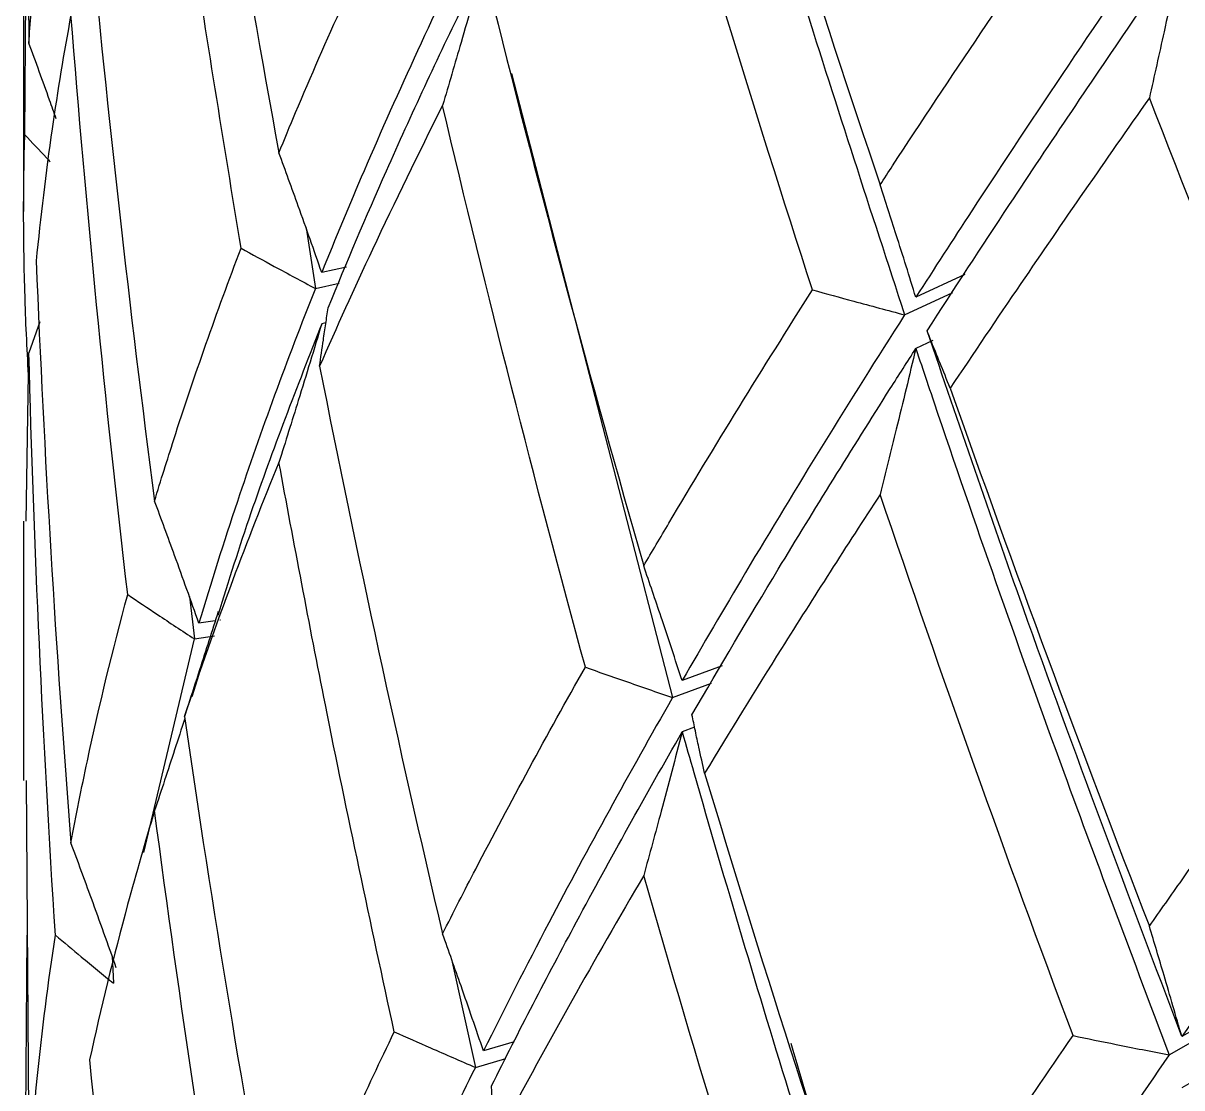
# Model space of a CAD drawing. Extents: x 0 to 8.27, y -9.61 to 0.
# Drawn here: x 1.57019 to 1.60712, y -2.46624 to -2.43228 of the extents above; entities that cross this region are included whole.
import ezdxf

# ---------------------------------------------------------------- set-up
doc = ezdxf.new("R2010")
doc.units = 0
doc.header["$LTSCALE"] = 0.5
doc.header["$MEASUREMENT"] = 0
doc.layers.add('Mounting', color=4, linetype='CONTINUOUS')

msp = doc.modelspace()

# ---------------------------------------------------------------- linework, layer by layer
at = {"layer": 'Mounting', "linetype": 'Continuous', "lineweight": 25, "transparency": 16777216}
for p, q in [((1.57028370746977, -2.420146445927223), (1.570375055295443, -2.432920083305696)), ((1.570242069659542, -2.435842906525856), (1.570319014208025, -2.425083569146175)), ((1.570207172321915, -2.4300200453523), (1.570207172321915, -2.438290001776515)), ((1.585760500165833, -2.433893681719148), (1.590887331123639, -2.453791065498415)), ((1.579206800811306, -2.438811447359051), (1.579506102321574, -2.440744589249441)), ((1.580501950455954, -2.440060092587707), (1.579709296834125, -2.440235744643807)), ((1.579506107942933, -2.440744583542248), (1.580267931466068, -2.440578137347295)), ((1.600209179530765, -2.440293664450898), (1.59864359647483, -2.441025540751859)), ((1.598285633382346, -2.441585644960462), (1.59982073015064, -2.440874909649999)), ((1.570723459174332, -2.441811307710502), (1.570375062572765, -2.44279222130853)), ((1.579841155143612, -2.441839640832193), (1.579709254352082, -2.441868870049227)), ((1.599183641832241, -2.442406111341931), (1.598643642117366, -2.442658549559376)), ((1.570283703879539, -2.448162361725274), (1.570375058634198, -2.442792152403733)), ((1.570207172321915, -2.448162991156657), (1.570207172321915, -2.45643257809342)), ((1.575489640494624, -2.450567371029926), (1.575647935762589, -2.451921310607979)), ((1.57647627753974, -2.451317549988964), (1.576460230293577, -2.451320032237383)), ((1.576315085409959, -2.451342483794399), (1.575794322487553, -2.45142303736349)), ((1.574032817052711, -2.458732132168613), (1.57564794808556, -2.451921268855919)), ((1.575647971155576, -2.451921304551767), (1.576288080024796, -2.451824154410581)), ((1.592466293059005, -2.452775223273186), (1.591196911692776, -2.453251108067995)), ((1.575794280804956, -2.453056168103778), (1.575566151454694, -2.453767496785638)), ((1.590887337402563, -2.453791059069196), (1.59212683319808, -2.45333115829316)), ((1.575332470151778, -2.454396579391634), (1.575449070603526, -2.454039873221397)), ((1.591591414284693, -2.454736326991558), (1.591196873529697, -2.45488423836661)), ((1.570283700757926, -2.456431948722177), (1.570375047480383, -2.469205288739197)), ((1.570242064638677, -2.472127990284314), (1.570319008588712, -2.46136916940565)), ((1.573028434643419, -2.462042108711778), (1.573072284180142, -2.462903039777295)), ((1.583844053993488, -2.462130529249627), (1.58460451600601, -2.465583094809283)), ((1.609073592447174, -2.463476054424625), (1.607121012041233, -2.464603255159538)), ((1.606718582234151, -2.46518640728231), (1.608637439563353, -2.464089067199886)), ((1.585845146576247, -2.464771209706207), (1.584862336695068, -2.465060296124982)), ((1.58460454886719, -2.465583084611687), (1.585570822527387, -2.465302165869154)), ((1.607639483739803, -2.465937063795643), (1.607120979864902, -2.46623638972607))]:
    msp.add_line(p, q, dxfattribs=at)
for points in [[(1.57533244387875, -2.41811090568762), (1.576223379755874, -2.424234831554365), (1.577228043158556, -2.430339143819417), (1.578343517692673, -2.436418901509107)], [(1.591912379012427, -2.419916488171104), (1.593681333743433, -2.425797205851715), (1.5955479505553, -2.431638981810345), (1.597506810933709, -2.437437637175883)], [(1.595349326157901, -2.440789851189486), (1.593460183985798, -2.434959589407406), (1.591665374471376, -2.42908774208319), (1.589970107610242, -2.423178575410581)], [(1.572310326090445, -2.429059882046879), (1.572884645281619, -2.435228296002144), (1.573575626376368, -2.441384065853747), (1.574381263452977, -2.447522101320935)], [(1.573526119016122, -2.450504879712177), (1.572806457771975, -2.444354303048719), (1.57220228097114, -2.43818788469445), (1.571715342541182, -2.432010745843847)], [(1.585187398063425, -2.431756465887695), (1.586678947061699, -2.437735833570962), (1.588274674476196, -2.443682366125806), (1.589969948137622, -2.449591580590884)], [(1.612934751501342, -2.451537298069518), (1.610572561109365, -2.445964987521045), (1.608287664837434, -2.440340677910051), (1.606086695311177, -2.434667916874552)], [(1.58811109769951, -2.452822504632302), (1.586490856040172, -2.446885953869234), (1.584971964061623, -2.440913736331474), (1.583558830993496, -2.434910409497199)], [(1.570607335992662, -2.439866380158939), (1.570858727730609, -2.446059735451847), (1.57122843019917, -2.452247555614228), (1.571715370163901, -2.458424657307653)], [(1.571218568026524, -2.461366338071336), (1.570819410623216, -2.455182023264904), (1.570537969217838, -2.448988922539449), (1.570375060806526, -2.442792234591359)], [(1.579640501543253, -2.443225370476391), (1.580838334603158, -2.449286258414183), (1.582145726416655, -2.455320776223168), (1.5835588816187, -2.461324185617961)], [(1.59974148232024, -2.443920998319179), (1.601768456591316, -2.449686878253708), (1.603885507072135, -2.455408136586009), (1.606086488267209, -2.461080944293364)], [(1.603654157425552, -2.464572237404575), (1.601516741952281, -2.45886368392916), (1.599465615942989, -2.453108078601979), (1.597506733663039, -2.447309350092148)], [(1.575332470243865, -2.454396589616969), (1.576223425454117, -2.460520632570699), (1.577228112529809, -2.466625061120446), (1.578343614896056, -2.472704934010828)], [(1.591912233063084, -2.456201505682877), (1.593681228938948, -2.462082380137183), (1.595547892175745, -2.467924310938649), (1.597506803839423, -2.473723118883179)], [(1.577139446080054, -2.475749821839479), (1.576107191117416, -2.469652358527348), (1.575186915503963, -2.46353217244279), (1.574381290706668, -2.457394250618556)], [(1.595349391932558, -2.47707555689032), (1.59346018556127, -2.471245104696088), (1.591665317979931, -2.465373064180305), (1.589969999694603, -2.459463701957695)], [(1.572310360848149, -2.465345758067308), (1.572884663974236, -2.471513948437625), (1.573575620528317, -2.47766949551589), (1.57438122480491, -2.483807309573528)]]:
    msp.add_open_spline(points, degree=3, dxfattribs=at)
for points, knots in [([(1.591196921218597, -2.418599214312046), (1.591480558941811, -2.419589703831313), (1.592729193467193, -2.423950052646539), (1.595038259244774, -2.431636875731435), (1.597203958148128, -2.438271658096475), (1.598285688117556, -2.441585619660138)], [0, 0, 0, 0, 0.1282478010224001, 0.5645745223552786, 1, 1, 1, 1]), ([(1.577139398224489, -2.43946398025809), (1.576582774480329, -2.436070573037675), (1.575581522990177, -2.429966532253154), (1.574750345582032, -2.423832344262557), (1.574381242972521, -2.421108323168475)], [0, 0, 0, 0, 0.5559280057470318, 1, 1, 1, 1]), ([(1.570375057777909, -2.432920081231707), (1.570414932764123, -2.43228166112339), (1.570461911819592, -2.431642998414866), (1.570682989954065, -2.429031086574803), (1.57091740923417, -2.427057512121785), (1.571218571295475, -2.425080493351167)], [0.003029962210434969, 0.003029962210434969, 0.003029962210434969, 0.003029962210434969, 0.003145749891090009, 0.003145749891090009, 0.003503269218562959, 0.003503269218562959, 0.003503269218562959, 0.003503269218562959]), ([(1.578343572069997, -2.436418910936247), (1.578518762847096, -2.435990982863352), (1.578696664020725, -2.435562505556611), (1.579847207215806, -2.432829162386945), (1.580895021451596, -2.430508213474461), (1.582018915037878, -2.428166576091932)], [0.002378381747722606, 0.002378381747722606, 0.002378381747722606, 0.002378381747722606, 0.002452851256914942, 0.002452851256914942, 0.002852802666629452, 0.002852802666629452, 0.002852802666629452, 0.002852802666629452]), ([(1.59750679204555, -2.437437637859709), (1.597638192745507, -2.437236020985317), (1.597770010020639, -2.437034207523986), (1.59974044830571, -2.434023965361796), (1.601659076200775, -2.431177325294691), (1.603654303331695, -2.428287257071467)], [0.001726681020851301, 0.001726681020851301, 0.001726681020851301, 0.001726681020851301, 0.001758512829247852, 0.001758512829247852, 0.002201016585362863, 0.002201016585362863, 0.002201016585362863, 0.002201016585362863]), ([(1.606718647975157, -2.428901432599098), (1.60453212815375, -2.43207449933174), (1.602432440219189, -2.435195835545521), (1.599822558491923, -2.43919372478512), (1.599228932713885, -2.440111572733024), (1.598643643184886, -2.441025519090083)], [0.001690375394320816, 0.001690375394320816, 0.001690375394320816, 0.001690375394320816, 0.002169184776966312, 0.002169184776966312, 0.002312692357560913, 0.002312692357560913, 0.002312692357560913, 0.002312692357560913]), ([(1.584604471239089, -2.429297453648694), (1.583332696365886, -2.431886729201771), (1.582149400061752, -2.434450324591914), (1.580591154766779, -2.438077780476526), (1.580141857885991, -2.439158441857323), (1.579709259734244, -2.440235776972138)], [0.002342037124112501, 0.002342037124112501, 0.002342037124112501, 0.002342037124112501, 0.002778333157437115, 0.002778333157437115, 0.002964367467668194, 0.002964367467668194, 0.002964367467668194, 0.002964367467668194]), ([(1.599003684572125, -2.442097472599805), (1.599860985508002, -2.440764178668694), (1.600736027696229, -2.439422362836233), (1.602932961745154, -2.436096850528081), (1.604273560165637, -2.434104467470313), (1.60613441383768, -2.431382659632156), (1.606625605995958, -2.430668182324318), (1.607120988754758, -2.429951374993259)], [0.004397359505161846, 0.004397359505161846, 0.004397359505161846, 0.004397359505161846, 0.004605778298849525, 0.004605778298849525, 0.004910352489084926, 0.004910352489084926, 0.005018293860850985, 0.005018293860850985, 0.005018293860850985, 0.005018293860850985]), ([(1.607120988754758, -2.429951374993145), (1.607027536701224, -2.430385997105525), (1.606933541492452, -2.430820755532629), (1.606839001154839, -2.431255647397045), (1.606744460816088, -2.431690539267485), (1.606649375089518, -2.432125565767244), (1.606553742030627, -2.432560723966837), (1.606399453415833, -2.433262781985597), (1.606243739267683, -2.433965186922357), (1.606086591536467, -2.434667926197442)], [0, 0, 0, 0, 3.692449223290923e-05, 3.692449223290923e-05, 3.692449223290923e-05, 7.384898531216719e-05, 7.384898531216719e-05, 7.384898531216719e-05, 0.0001334208711571295, 0.0001334208711571295, 0.0001334208711571295, 0.0001334208711571295]), ([(1.579914966891664, -2.441359490382403), (1.580503209207308, -2.439910694778057), (1.581121691903007, -2.438455372448054), (1.582561268894295, -2.435207459576297), (1.583397107530772, -2.43341084571852), (1.584469691606699, -2.431204241498669), (1.584664940785586, -2.430806274681679), (1.584862284258833, -2.430407679007651)], [0.003747176340403257, 0.003747176340403257, 0.003747176340403257, 0.003747176340403257, 0.003996629918378722, 0.003996629918378722, 0.004301204108614123, 0.004301204108614123, 0.004368097736224901, 0.004368097736224901, 0.004368097736224901, 0.004368097736224901]), ([(1.584862284258833, -2.430407679007651), (1.584744526334788, -2.430822989659752), (1.58462608422812, -2.431238324375038), (1.584506955309479, -2.43165367987455), (1.584387826389019, -2.432069035380088), (1.584268010329851, -2.432484412808087), (1.58414750452468, -2.432899808831955), (1.583953093817371, -2.433569962728136), (1.583756887102908, -2.434240168949479), (1.583558873846613, -2.434910413263189)], [0, 0, 0, 0, 3.69244922058011e-05, 3.69244922058011e-05, 3.69244922058011e-05, 7.384898529425973e-05, 7.384898529425973e-05, 7.384898529425973e-05, 0.0001334190027511334, 0.0001334190027511334, 0.0001334190027511334, 0.0001334190027511334]), ([(1.571715368250551, -2.432010749316753), (1.571489802446166, -2.433227891712242), (1.571289343454708, -2.434442886581557), (1.570911117227041, -2.437062696612763), (1.570742182922203, -2.43846576919497), (1.570607346752439, -2.439866379429638)], [0.003133451221439353, 0.003133451221439353, 0.003133451221439353, 0.003133451221439353, 0.003352568823996603, 0.003352568823996603, 0.003606599140465169, 0.003606599140465169, 0.003606599140465169, 0.003606599140465169]), ([(1.571246931125614, -2.435331737080894), (1.571176360627049, -2.435133700541307), (1.570889532352311, -2.434328796506172), (1.570596211052106, -2.433525634957839), (1.570375057777909, -2.432920081232048)], [0, 0, 0, 0, 0.2460374540052546, 1, 1, 1, 1]), ([(1.60608659153624, -2.434667926197669), (1.604687701352958, -2.436658279164014), (1.603321168689916, -2.438631223031727), (1.601228459677912, -2.44170406829209), (1.6004789640144, -2.442815583010535), (1.599741517582487, -2.443920998682408)], [0.004433607830142777, 0.004433607830142777, 0.004433607830142777, 0.004433607830142777, 0.004734635524149192, 0.004734635524149192, 0.00490680599285594, 0.00490680599285594, 0.00490680599285594, 0.00490680599285594]), ([(1.583558873847068, -2.434910413262848), (1.582782386301204, -2.436449550054924), (1.582037879284343, -2.437979201807586), (1.580742227740956, -2.440747351245925), (1.580180323561052, -2.441988917393125), (1.579640553246662, -2.443225366363883)], [0.003783412525692738, 0.003783412525692738, 0.003783412525692738, 0.003783412525692738, 0.004043497126063977, 0.004043497126063977, 0.004256714518749961, 0.004256714518749961, 0.004256714518749961, 0.004256714518749961]), ([(1.57037505917944, -2.443660871745344), (1.570321137800391, -2.442797699916916), (1.570280196450284, -2.441934928658831), (1.570195767020522, -2.439329477894368), (1.570192379971303, -2.437586751529459), (1.57024209168182, -2.435842907486624)], [0.003680059077938257, 0.003680059077938257, 0.003680059077938257, 0.003680059077938257, 0.0038367404173698, 0.0038367404173698, 0.004153311257810264, 0.004153311257810264, 0.004153311257810264, 0.004153311257810264]), ([(1.57024208408049, -2.435842899422362), (1.570473682552546, -2.436088619532136), (1.570706285828891, -2.436334025011313), (1.570939890532799, -2.436579111545477), (1.570977874259569, -2.43661896219816), (1.571015884481739, -2.436658804439951), (1.571053921184756, -2.436698638252771)], [0, 0, 0, 0, 3.692454475428006e-05, 3.692454475428006e-05, 3.692454475428006e-05, 4.292839897322657e-05, 4.292839897322657e-05, 4.292839897322657e-05, 4.292839897322657e-05]), ([(1.579709270037, -2.440235751314383), (1.579585889032131, -2.43988241864087), (1.579461791036209, -2.439529422060097), (1.579336973309154, -2.439176766228563), (1.579212155580279, -2.43882411039214), (1.579086617778302, -2.43847179433839), (1.578960357197474, -2.438119822754622), (1.578756648515736, -2.43755195218943), (1.578551057191333, -2.436984974968134), (1.578343572070224, -2.43641891093602)], [0, 0, 0, 0, 3.692449222121794e-05, 3.692449222121794e-05, 3.692449222121794e-05, 7.384898532066539e-05, 7.384898532066539e-05, 7.384898532066539e-05, 0.0001334230554972822, 0.0001334230554972822, 0.0001334230554972822, 0.0001334230554972822]), ([(1.598643643094164, -2.44102551923185), (1.598540933106023, -2.44069286097919), (1.598437626301774, -2.440360658928846), (1.598333720412683, -2.440028918186833), (1.598229814522227, -2.439697177440046), (1.598125309262031, -2.43936589709255), (1.598020202391325, -2.439035082275602), (1.597850635493813, -2.438501385080365), (1.597679501793408, -2.437968896383033), (1.59750679204555, -2.437437637859823)], [0, 0, 0, 0, 3.692449221523132e-05, 3.692449221523132e-05, 3.692449221523132e-05, 7.384898530530889e-05, 7.384898530530889e-05, 7.384898530530889e-05, 0.0001334186950076689, 0.0001334186950076689, 0.0001334186950076689, 0.0001334186950076689]), ([(1.574381261951402, -2.447522099187488), (1.574578477800031, -2.44686929350177), (1.574782573341707, -2.446215396745735), (1.575644856921116, -2.443537751518299), (1.576360591284555, -2.441506526128585), (1.577139434107011, -2.439463977647385)], [0.003029962210435006, 0.003029962210435006, 0.003029962210435006, 0.003029962210435006, 0.003145749891090044, 0.003145749891090044, 0.003503269218562957, 0.003503269218562957, 0.003503269218562957, 0.003503269218562957]), ([(1.577139443622144, -2.439463982849695), (1.577491238668216, -2.43965636213192), (1.577843820883317, -2.439848262863727), (1.578197184760683, -2.44003968159199), (1.578414742219337, -2.440157533400559), (1.578632596573669, -2.440275202829859), (1.57885074653106, -2.440392689077036), (1.579068898332224, -2.440510176317268), (1.579287346202108, -2.440627480620599), (1.579506088843317, -2.440744601186445)], [0, 0, 0, 0, 3.692454475717424e-05, 3.692454475717424e-05, 3.692454475717424e-05, 5.965804057093306e-05, 5.965804057093306e-05, 5.965804057093306e-05, 8.239172852564002e-05, 8.239172852564002e-05, 8.239172852564002e-05, 8.239172852564002e-05]), ([(1.579506094013794, -2.440744588164527), (1.578601479856133, -2.443022981256824), (1.577771827576015, -2.445286732802053), (1.576584719459987, -2.448838436456974), (1.576176430078903, -2.450132838245842), (1.575794282320402, -2.451423034893757)], [0.002993668817883924, 0.002993668817883924, 0.002993668817883924, 0.002993668817883924, 0.003387481537907919, 0.003387481537907919, 0.003614582098343124, 0.003614582098343124, 0.003614582098343124, 0.003614582098343124]), ([(1.589970029539671, -2.449591581779593), (1.590236280974722, -2.449136869031001), (1.59050495364815, -2.448681295684871), (1.592231898664267, -2.445773359814545), (1.593757176734215, -2.443296287539617), (1.595349338755085, -2.440789852441519)], [0.002378381747722604, 0.002378381747722604, 0.002378381747722604, 0.002378381747722604, 0.002452851256914945, 0.002452851256914945, 0.002852802666629457, 0.002852802666629457, 0.002852802666629457, 0.002852802666629457]), ([(1.595349334908377, -2.440789851385141), (1.595786888990659, -2.440910058001002), (1.596224935579556, -2.441029669042557), (1.596663467599882, -2.44114868219696), (1.596933468803144, -2.441221957792315), (1.5972036547698, -2.441295006947591), (1.597474023843205, -2.441367829130733), (1.597744395201943, -2.44144065192949), (1.598014950241776, -2.44151324790618), (1.59828568730083, -2.441585616531817)], [0, 0, 0, 0, 3.692454477463244e-05, 3.692454477463244e-05, 3.692454477463244e-05, 5.965869829542794e-05, 5.965869829542794e-05, 5.965869829542794e-05, 8.239304400995782e-05, 8.239304400995782e-05, 8.239304400995782e-05, 8.239304400995782e-05]), ([(1.579640552206882, -2.443225373905527), (1.579679002377105, -2.442946518282831), (1.579718592243779, -2.442667714255656), (1.579759321716864, -2.442388966538935), (1.579784398036253, -2.44221734716097), (1.579809906402915, -2.442045748647267), (1.57983584678388, -2.441874172088994), (1.57986178738426, -2.441702594080645), (1.57988816006079, -2.44153103766552), (1.579914964773906, -2.441359503935352)], [0, 0, 0, 0, 3.692454475634652e-05, 3.692454475634652e-05, 3.692454475634652e-05, 5.96582070142922e-05, 5.96582070142922e-05, 5.96582070142922e-05, 8.2392061417407e-05, 8.2392061417407e-05, 8.2392061417407e-05, 8.2392061417407e-05]), ([(1.59828564575875, -2.441585688830507), (1.596516610883754, -2.444359466681242), (1.594824850765434, -2.447097507222445), (1.59252668855035, -2.450958943160451), (1.591854337557805, -2.452107652080478), (1.591196887830137, -2.453251117459665)], [0.00234203712411249, 0.00234203712411249, 0.00234203712411249, 0.00234203712411249, 0.002778333157437115, 0.002778333157437115, 0.002964365970982152, 0.002964365970982152, 0.002964365970982152, 0.002964365970982152]), ([(1.579709282809489, -2.441868880561508), (1.578922360039741, -2.443884909285082), (1.577703729651347, -2.447006935944948), (1.57673534951752, -2.450081921357871), (1.576392294654141, -2.451171254631269)], [0, 0, 0, 0, 0.6457435964481086, 1, 1, 1, 1]), ([(1.579709282809716, -2.44186888056128), (1.579585903088827, -2.442276895727666), (1.579461806323451, -2.442684892572622), (1.579336989753045, -2.44309286765246), (1.579212173181048, -2.44350084273821), (1.579086636461597, -2.443908797177521), (1.578960376881668, -2.444316727481002), (1.578756666797716, -2.444974891530585), (1.57855107379757, -2.445632996619331), (1.57834358676061, -2.446291027842896)], [0, 0, 0, 0, 3.692449222956368e-05, 3.692449222956368e-05, 3.692449222956368e-05, 7.384898534113048e-05, 7.384898534113048e-05, 7.384898534113048e-05, 0.0001334239379046212, 0.0001334239379046212, 0.0001334239379046212, 0.0001334239379046212]), ([(1.607121012041233, -2.464603255159652), (1.60540729575311, -2.46006115836871), (1.60259722132534, -2.452613233570553), (1.600012220115985, -2.445048883209999), (1.599003674901468, -2.442097631454651)], [0, 0, 0, 0, 0.6098472949281151, 1, 1, 1, 1]), ([(1.59974151659182, -2.443920996290778), (1.599628812514965, -2.443648928842883), (1.599517220069828, -2.443376707177769), (1.599406741672937, -2.443104335766286), (1.599338721032126, -2.442936638926987), (1.599271122510544, -2.442768884858076), (1.599203946663891, -2.442601074604902), (1.59913677024926, -2.442433262933143), (1.599070016374952, -2.44226539472151), (1.59900368558985, -2.442097471017057)], [0, 0, 0, 0, 3.692454477490131e-05, 3.692454477490131e-05, 3.692454477490131e-05, 5.965864419587034e-05, 5.965864419587034e-05, 5.965864419587034e-05, 8.239293580920149e-05, 8.239293580920149e-05, 8.239293580920149e-05, 8.239293580920149e-05]), ([(1.591508719640586, -2.454343445789497), (1.592398283701385, -2.45280498695967), (1.593314909069903, -2.451256524638431), (1.595408999820364, -2.447794208439511), (1.596599636090986, -2.445874637439708), (1.598098358423584, -2.443512018217341), (1.598370084863944, -2.443085717475462), (1.598643641980942, -2.442658549727632)], [0.003747176891619312, 0.003747176891619312, 0.003747176891619312, 0.003747176891619312, 0.003996629918378722, 0.003996629918378722, 0.004301204108614123, 0.004301204108614123, 0.004368097736224909, 0.004368097736224909, 0.004368097736224909, 0.004368097736224909]), ([(1.598643641980942, -2.442658549727632), (1.59854093218857, -2.443087237342972), (1.598437625644436, -2.443516026742593), (1.598333720054796, -2.443944914946535), (1.59822981446402, -2.444373803156502), (1.598125309543065, -2.444802791346085), (1.59802020301774, -2.44523187648462), (1.597850635801223, -2.445924114880988), (1.597679502087175, -2.446616609623668), (1.597506792687199, -2.447309347676644)], [0, 0, 0, 0, 3.692449220580107e-05, 3.692449220580107e-05, 3.692449220580107e-05, 7.384898529426315e-05, 7.384898529426315e-05, 7.384898529426315e-05, 0.0001334190027511444, 0.0001334190027511444, 0.0001334190027511444, 0.0001334190027511444]), ([(1.598643642151927, -2.442658549662831), (1.598878270509857, -2.443356378420383), (1.600400975204792, -2.447885187874242), (1.603042019652747, -2.45542344079967), (1.605589128927448, -2.462187266753965), (1.60671854927611, -2.465186432413354)], [0, 0, 0, 0, 0.09205200316583703, 0.5974044171250128, 1, 1, 1, 1]), ([(1.578343586760383, -2.446291027843124), (1.577826860443309, -2.447553209097912), (1.577333826212424, -2.44881028193435), (1.576321206490292, -2.451514482076952), (1.575810338904574, -2.452958801899506), (1.575332467239804, -2.454396588417119)], [0.003133451221439353, 0.003133451221439353, 0.003133451221439353, 0.003133451221439353, 0.003352568823996554, 0.003352568823996554, 0.003606599140465121, 0.003606599140465121, 0.003606599140465121, 0.003606599140465121]), ([(1.582018941279983, -2.464452284737483), (1.581269284769604, -2.460980013591204), (1.579966410693686, -2.45494534037902), (1.578827257528218, -2.448870490766915), (1.578343558026717, -2.446291029270121)], [0, 0, 0, 0, 0.5753867731059003, 1, 1, 1, 1]), ([(1.575794284433613, -2.451423027759226), (1.57566662880069, -2.451062100086112), (1.575538231258832, -2.450701464399906), (1.575409089001113, -2.450341125177935), (1.575279946741574, -2.449980785950849), (1.575150059412152, -2.449620742200288), (1.575019424254805, -2.449260998430979), (1.574808655195937, -2.448680581512342), (1.574595938197689, -2.448100942076501), (1.574381261951402, -2.447522099187829)], [0, 0, 0, 0, 3.692449223030612e-05, 3.692449223030612e-05, 3.692449223030612e-05, 7.384898533143659e-05, 7.384898533143659e-05, 7.384898533143659e-05, 0.0001334237450264728, 0.0001334237450264728, 0.0001334237450264728, 0.0001334237450264728]), ([(1.597506792687199, -2.447309347676303), (1.596430426460955, -2.448960907081634), (1.595381984519435, -2.450599346699953), (1.593526279854331, -2.453558705884682), (1.592709452007938, -2.454883927126495), (1.591912299378436, -2.456201494409463)], [0.003783412525692743, 0.003783412525692743, 0.003783412525692743, 0.003783412525692743, 0.004043497126064011, 0.004043497126064011, 0.00425671451874999, 0.00425671451874999, 0.00425671451874999, 0.00425671451874999]), ([(1.591196887620043, -2.453251117825168), (1.591086049801987, -2.452911996468622), (1.590974567883876, -2.452573293789435), (1.590862439403935, -2.452235014759928), (1.59075031092263, -2.451896735725647), (1.590637535571858, -2.451558879413817), (1.590524110922132, -2.451221450823361), (1.590341111717152, -2.450677043907483), (1.590156421263117, -2.450133747182797), (1.589970029539899, -2.449591581779252)], [0, 0, 0, 0, 3.69244922212181e-05, 3.69244922212181e-05, 3.69244922212181e-05, 7.384898532067213e-05, 7.384898532067213e-05, 7.384898532067213e-05, 0.0001334230554972824, 0.0001334230554972824, 0.0001334230554972824, 0.0001334230554972824]), ([(1.571715355410532, -2.45842464451777), (1.571876534746224, -2.457554964771695), (1.572050547634007, -2.456684119347067), (1.572614758913659, -2.454049557634782), (1.573044559466069, -2.452280958466979), (1.573526129845249, -2.450504878679787)], [0.003680059077938276, 0.003680059077938276, 0.003680059077938276, 0.003680059077938276, 0.003836740417369828, 0.003836740417369828, 0.004153311257810274, 0.004153311257810274, 0.004153311257810274, 0.004153311257810274]), ([(1.573526119505658, -2.450504871703963), (1.573841153693564, -2.450717424667566), (1.574157057377505, -2.450929549276559), (1.574473825720105, -2.451141241715042), (1.57466885413757, -2.451271576839183), (1.574864210853065, -2.451401748512119), (1.575059894726309, -2.451531755858802), (1.575255580253923, -2.451661764304383), (1.575451593358338, -2.45179160869565), (1.575647932894043, -2.451921288159376)], [0, 0, 0, 0, 3.692454475428082e-05, 3.692454475428082e-05, 3.692454475428082e-05, 5.965826561034121e-05, 5.965826561034121e-05, 5.965826561034121e-05, 8.239217861094929e-05, 8.239217861094929e-05, 8.239217861094929e-05, 8.239217861094929e-05]), ([(1.576408718931106, -2.451049156032234), (1.576212336279895, -2.451668188078877), (1.575895592480691, -2.452666619259041), (1.575570545110594, -2.453661252097611), (1.575447028644902, -2.454039207879184)], [0, 0, 0, 0, 0.6200047223523758, 1, 1, 1, 1]), ([(1.606086593136496, -2.461080934179897), (1.606432268764109, -2.460589092522234), (1.606779970652241, -2.460096120413134), (1.609007841705278, -2.456948224561181), (1.610943921638835, -2.454261133061884), (1.612934766973893, -2.451537297618295)], [0.002378381747722608, 0.002378381747722608, 0.002378381747722608, 0.002378381747722608, 0.002452851256914948, 0.002452851256914948, 0.002852802666629455, 0.002852802666629455, 0.002852802666629455, 0.002852802666629455]), ([(1.616093494074192, -2.451963315475602), (1.613904514509585, -2.454977247370486), (1.611778228612792, -2.457946949317822), (1.608840586446576, -2.462126069694584), (1.607974562825092, -2.463368120084276), (1.60712099201757, -2.464603267213981)], [0.002342037124112495, 0.002342037124112495, 0.002342037124112495, 0.002342037124112495, 0.002778333157437115, 0.002778333157437115, 0.002964365970982147, 0.002964365970982147, 0.002964365970982147, 0.002964365970982147]), ([(1.583558876199021, -2.46132418390436), (1.583904813631051, -2.460638422185063), (1.584257105704381, -2.459950766397121), (1.585722908798488, -2.457131863617967), (1.586888677219093, -2.454986477325285), (1.588111161634259, -2.452822497546315)], [0.003029962210435015, 0.003029962210435015, 0.003029962210435015, 0.003029962210435015, 0.003145749891090098, 0.003145749891090098, 0.003503269218563002, 0.003503269218563002, 0.003503269218563002, 0.003503269218563002]), ([(1.588111172815587, -2.452822501492953), (1.588524565843471, -2.452968452695352), (1.588938556475313, -2.453113841325596), (1.589353138085897, -2.453258664666912), (1.589608385798527, -2.453347828840371), (1.58986385823161, -2.453436778985285), (1.590119553832636, -2.4535255144716), (1.590375251594622, -2.453614250707794), (1.590631173068431, -2.453702772469221), (1.590887316697462, -2.453791079128557)], [0, 0, 0, 0, 3.692454475717385e-05, 3.692454475717385e-05, 3.692454475717385e-05, 5.965804057093287e-05, 5.965804057093287e-05, 5.965804057093287e-05, 8.239172852564093e-05, 8.239172852564093e-05, 8.239172852564093e-05, 8.239172852564093e-05]), ([(1.590887324595059, -2.453791065313673), (1.589505520974143, -2.456208187681561), (1.588190679075723, -2.458602057233513), (1.586227101699222, -2.46234494018028), (1.585532613157483, -2.463706263587817), (1.584862282347075, -2.465060329835516)], [0.002993668817883919, 0.002993668817883919, 0.002993668817883919, 0.002993668817883919, 0.003387481537907919, 0.003387481537907919, 0.003614583853150536, 0.003614583853150536, 0.003614583853150536, 0.003614583853150536]), ([(1.57534334360318, -2.45446081421948), (1.575235885327601, -2.454793226809663), (1.57512791288238, -2.455125594229791), (1.575019424662258, -2.455457914384162), (1.574808657051761, -2.45610353586266), (1.574595941549632, -2.456748982495576), (1.57438126658937, -2.457394238691784)], [4.318422502214444e-05, 4.318422502214444e-05, 4.318422502214444e-05, 4.318422502214444e-05, 7.384898531711374e-05, 7.384898531711374e-05, 7.384898531711374e-05, 0.0001334236841194608, 0.0001334236841194608, 0.0001334236841194608, 0.0001334236841194608]), ([(1.591912301077826, -2.456201501911089), (1.591849480069385, -2.455924124998312), (1.591787792432541, -2.455646661761868), (1.591727239765731, -2.455369116824947), (1.591689958703654, -2.455198237974507), (1.591653107758447, -2.455027327676127), (1.591616687292316, -2.45485638700108), (1.591580266518321, -2.454685444881186), (1.591544276153599, -2.454514472022986), (1.591508716553307, -2.454343469499001)], [0, 0, 0, 0, 3.692454475634655e-05, 3.692454475634655e-05, 3.692454475634655e-05, 5.965820701429457e-05, 5.965820701429457e-05, 5.965820701429457e-05, 8.239206141741035e-05, 8.239206141741035e-05, 8.239206141741035e-05, 8.239206141741035e-05]), ([(1.585122482915466, -2.46616993040174), (1.585986088638691, -2.464439100690235), (1.586889413478701, -2.462695439791439), (1.588904632711291, -2.458936498002565), (1.59002693913564, -2.45691910172274), (1.591196899094001, -2.454884245601185)], [0.003097175271565411, 0.003097175271565411, 0.003097175271565411, 0.003097175271565411, 0.003387481537907919, 0.003387481537907919, 0.003717925343859402, 0.003717925343859402, 0.003717925343859402, 0.003717925343859402]), ([(1.591196899094228, -2.454884245600844), (1.591086062429639, -2.455306471936403), (1.590974581616791, -2.455728762541177), (1.590862454176175, -2.456151114289803), (1.59075032673374, -2.456573466044453), (1.590637552355901, -2.456995880100969), (1.59052412860521, -2.457418353282485), (1.590341128140579, -2.458099981142816), (1.590156436181331, -2.458781766921213), (1.589970042736894, -2.459463696994014)], [0, 0, 0, 0, 3.692449222956388e-05, 3.692449222956388e-05, 3.692449222956388e-05, 7.384898534112734e-05, 7.384898534112734e-05, 7.384898534112734e-05, 0.0001334239379046212, 0.0001334239379046212, 0.0001334239379046212, 0.0001334239379046212]), ([(1.591196878358204, -2.454884255348126), (1.591319853587919, -2.455315331120566), (1.592443820330772, -2.459255269531916), (1.59472849298092, -2.466952180113474), (1.597070270248395, -2.474140468511443), (1.598285696947841, -2.477871326164625)], [0, 0, 0, 0, 0.05579333311730928, 0.5099388791400425, 1, 1, 1, 1]), ([(1.57438126658937, -2.457394238691442), (1.574078662217033, -2.458395857278894), (1.573792331024578, -2.459394614718683), (1.573073021440649, -2.462048809348737), (1.572668933858239, -2.463699865278947), (1.572310349729577, -2.465345750666408)], [0.002482049257556284, 0.002482049257556284, 0.002482049257556284, 0.002482049257556284, 0.002660083514881989, 0.002660083514881989, 0.002956367414762821, 0.002956367414762821, 0.002956367414762821, 0.002956367414762821]), ([(1.573160194248857, -2.462411904577941), (1.57302965921528, -2.462043166682172), (1.572898365887312, -2.461674675273336), (1.572766311322738, -2.461306434678242), (1.572634256756118, -2.460938194077805), (1.572501440591139, -2.460570203282252), (1.572367859927198, -2.460202466651928), (1.57215235348437, -2.459609195059777), (1.571934855957323, -2.459016581518306), (1.57171535541076, -2.458424644517315)], [0, 0, 0, 0, 3.69244921900435e-05, 3.69244921900435e-05, 3.69244921900435e-05, 7.384898526708125e-05, 7.384898526708125e-05, 7.384898526708125e-05, 0.0001334196130982772, 0.0001334196130982772, 0.0001334196130982772, 0.0001334196130982772]), ([(1.589970042736894, -2.459463696994355), (1.589184739326328, -2.460804879402069), (1.588420677817766, -2.462138227004623), (1.586817920942366, -2.465001116125329), (1.585987447440147, -2.46652682233286), (1.585187425565181, -2.468042145531051)], [0.003133451221439314, 0.003133451221439314, 0.003133451221439314, 0.003133451221439314, 0.003352568823996515, 0.003352568823996515, 0.00360659914046512, 0.00360659914046512, 0.00360659914046512, 0.00360659914046512]), ([(1.607120991744722, -2.464603267608815), (1.60702754125802, -2.464276541523411), (1.606933547712487, -2.463950306146778), (1.606839009032427, -2.463624566726473), (1.606744470351003, -2.463298827301507), (1.606649386276075, -2.462973582940201), (1.606553754758551, -2.462648838912735), (1.60639946297394, -2.462124897257006), (1.606243745249429, -2.461602254929169), (1.606086593136951, -2.461080934179556)], [0, 0, 0, 0, 3.69244922212179e-05, 3.69244922212179e-05, 3.69244922212179e-05, 7.38489853206655e-05, 7.38489853206655e-05, 7.38489853206655e-05, 0.0001334230554972786, 0.0001334230554972786, 0.0001334230554972786, 0.0001334230554972786]), ([(1.570375057777454, -2.46920530235365), (1.570443068453386, -2.468116662740037), (1.570531759791919, -2.467026824186512), (1.570793630947918, -2.46441426821297), (1.570986164583218, -2.462891721768067), (1.571218555569175, -2.461366327369994)], [0.004330217516258996, 0.004330217516258996, 0.004330217516258996, 0.004330217516258996, 0.004527813258580844, 0.004527813258580844, 0.004803374041171374, 0.004803374041171374, 0.004803374041171374, 0.004803374041171374]), ([(1.571218556967068, -2.461366328541537), (1.57149337664552, -2.461596728297074), (1.571769138726467, -2.46182675431907), (1.572045839066703, -2.462056402593582), (1.572216201132477, -2.462197795099193), (1.57238691934046, -2.462339044802199), (1.572557992714991, -2.462480150768208), (1.572729067535846, -2.462621257927019), (1.57290049789205, -2.462762221639302), (1.573072282813627, -2.462903040920303)], [0, 0, 0, 0, 3.69245447722355e-05, 3.69245447722355e-05, 3.69245447722355e-05, 5.965863624950641e-05, 5.965863624950641e-05, 5.965863624950641e-05, 8.239291991557151e-05, 8.239291991557151e-05, 8.239291991557151e-05, 8.239291991557151e-05]), ([(1.584862301592892, -2.465060290959507), (1.584744547207464, -2.464714253633353), (1.584626108457286, -2.464368594833779), (1.584506982753481, -2.464023319365644), (1.584387857047631, -2.463678043892507), (1.58426804406119, -2.463333150804367), (1.584147541249848, -2.462988644927684), (1.583953119896449, -2.462432813092725), (1.583756901690066, -2.461877985957237), (1.583558876199021, -2.461324183904814)], [0, 0, 0, 0, 3.692449223031668e-05, 3.692449223031668e-05, 3.692449223031668e-05, 7.38489853314439e-05, 7.38489853314439e-05, 7.38489853314439e-05, 0.0001334237450264763, 0.0001334237450264763, 0.0001334237450264763, 0.0001334237450264763]), ([(1.578343574623858, -2.472704924559586), (1.578712810364067, -2.471803061675466), (1.579094172291406, -2.470898518670872), (1.580282365540342, -2.468157629141835), (1.58112656934756, -2.466311729270949), (1.582018951459048, -2.464452284389374)], [0.003680059077938308, 0.003680059077938308, 0.003680059077938308, 0.003680059077938308, 0.003836740417369855, 0.003836740417369855, 0.004153311257810269, 0.004153311257810269, 0.004153311257810269, 0.004153311257810269]), ([(1.582018938832761, -2.464452278807009), (1.582403640231149, -2.464622375045558), (1.582789037816127, -2.464791947931069), (1.583175125500674, -2.464960994310552), (1.583412832556604, -2.465065073043881), (1.58365080186033, -2.465168952494416), (1.583889031982352, -2.465272631943087), (1.584127264117541, -2.465376312268056), (1.584365757578979, -2.465479792806825), (1.584604510931257, -2.465583072842598)], [0, 0, 0, 0, 3.692454475428027e-05, 3.692454475428027e-05, 3.692454475428027e-05, 5.965826561033981e-05, 5.965826561033981e-05, 5.965826561033981e-05, 8.239217861094895e-05, 8.239217861094895e-05, 8.239217861094895e-05, 8.239217861094895e-05]), ([(1.597506794739019, -2.47372311805065), (1.597986334628303, -2.472987270178344), (1.598471426379291, -2.472248805805627), (1.600476686359087, -2.469219294943279), (1.602041539163082, -2.466908227160495), (1.603654236735764, -2.464572221627229)], [0.003029962210435011, 0.003029962210435011, 0.003029962210435011, 0.003029962210435011, 0.003145749891090094, 0.003145749891090094, 0.003503269218563002, 0.003503269218563002, 0.003503269218563002, 0.003503269218563002]), ([(1.603654249094433, -2.464572224145506), (1.604111172845677, -2.464665368543585), (1.604568478517166, -2.464757890936532), (1.605026158654454, -2.464849789461702), (1.605307941071686, -2.464906369126076), (1.605589866212284, -2.46496271246712), (1.605871932332064, -2.465018819054755), (1.606154000836085, -2.465074926116579), (1.606436210917281, -2.465130796539476), (1.606718560828284, -2.465186429896782)], [0, 0, 0, 0, 3.692454475717398e-05, 3.692454475717398e-05, 3.692454475717398e-05, 5.965804057093382e-05, 5.965804057093382e-05, 5.965804057093382e-05, 8.239172852564323e-05, 8.239172852564323e-05, 8.239172852564323e-05, 8.239172852564323e-05]), ([(1.598643662238118, -2.477311175060997), (1.597642134589222, -2.474313450074071), (1.596259742376986, -2.470175739367271), (1.59501021783737, -2.465981461701169), (1.59466595980868, -2.46482589114941)], [0, 0, 0, 0, 0.7244887812131618, 1, 1, 1, 1]), ([(1.606718571107848, -2.465186414979023), (1.604919969472547, -2.467796509655493), (1.603177402855835, -2.470375888641676), (1.600523184828688, -2.474398947180809), (1.599572859748122, -2.475860059511426), (1.598643651961282, -2.477311167734676)], [0.002993668817883921, 0.002993668817883921, 0.002993668817883921, 0.002993668817883921, 0.003387481537907919, 0.003387481537907919, 0.003614582098343172, 0.003614582098343172, 0.003614582098343172, 0.003614582098343172]), ([(1.5846045333669, -2.465583051256196), (1.583572854043467, -2.467683694442933), (1.582599618568764, -2.46976694625095), (1.580992769411267, -2.47340512114976), (1.580333486278704, -2.474967226570804), (1.579709261726265, -2.476521654956962)], [0.003643827384632392, 0.003643827384632392, 0.003643827384632392, 0.003643827384632392, 0.003996629918378722, 0.003996629918378722, 0.004264701058186559, 0.004264701058186559, 0.004264701058186559, 0.004264701058186559]), ([(1.585187425162729, -2.468042136353226), (1.585175172537419, -2.467762487278826), (1.585164062704024, -2.467482820803859), (1.585154096410605, -2.467203141590396), (1.585147960402281, -2.467030949794541), (1.585142257842307, -2.466858752693035), (1.58513698889621, -2.466686551374885), (1.585131719906002, -2.466514348601315), (1.585126884525806, -2.466342141247189), (1.585122482915466, -2.46616993040174)], [0, 0, 0, 0, 3.6924544755283e-05, 3.6924544755283e-05, 3.6924544755283e-05, 5.965806363265515e-05, 5.965806363265515e-05, 5.965806363265515e-05, 8.239177464945555e-05, 8.239177464945555e-05, 8.239177464945555e-05, 8.239177464945555e-05])]:
    msp.add_open_spline(points, degree=3, knots=knots, dxfattribs=at)

doc.saveas('drawing.dxf')
